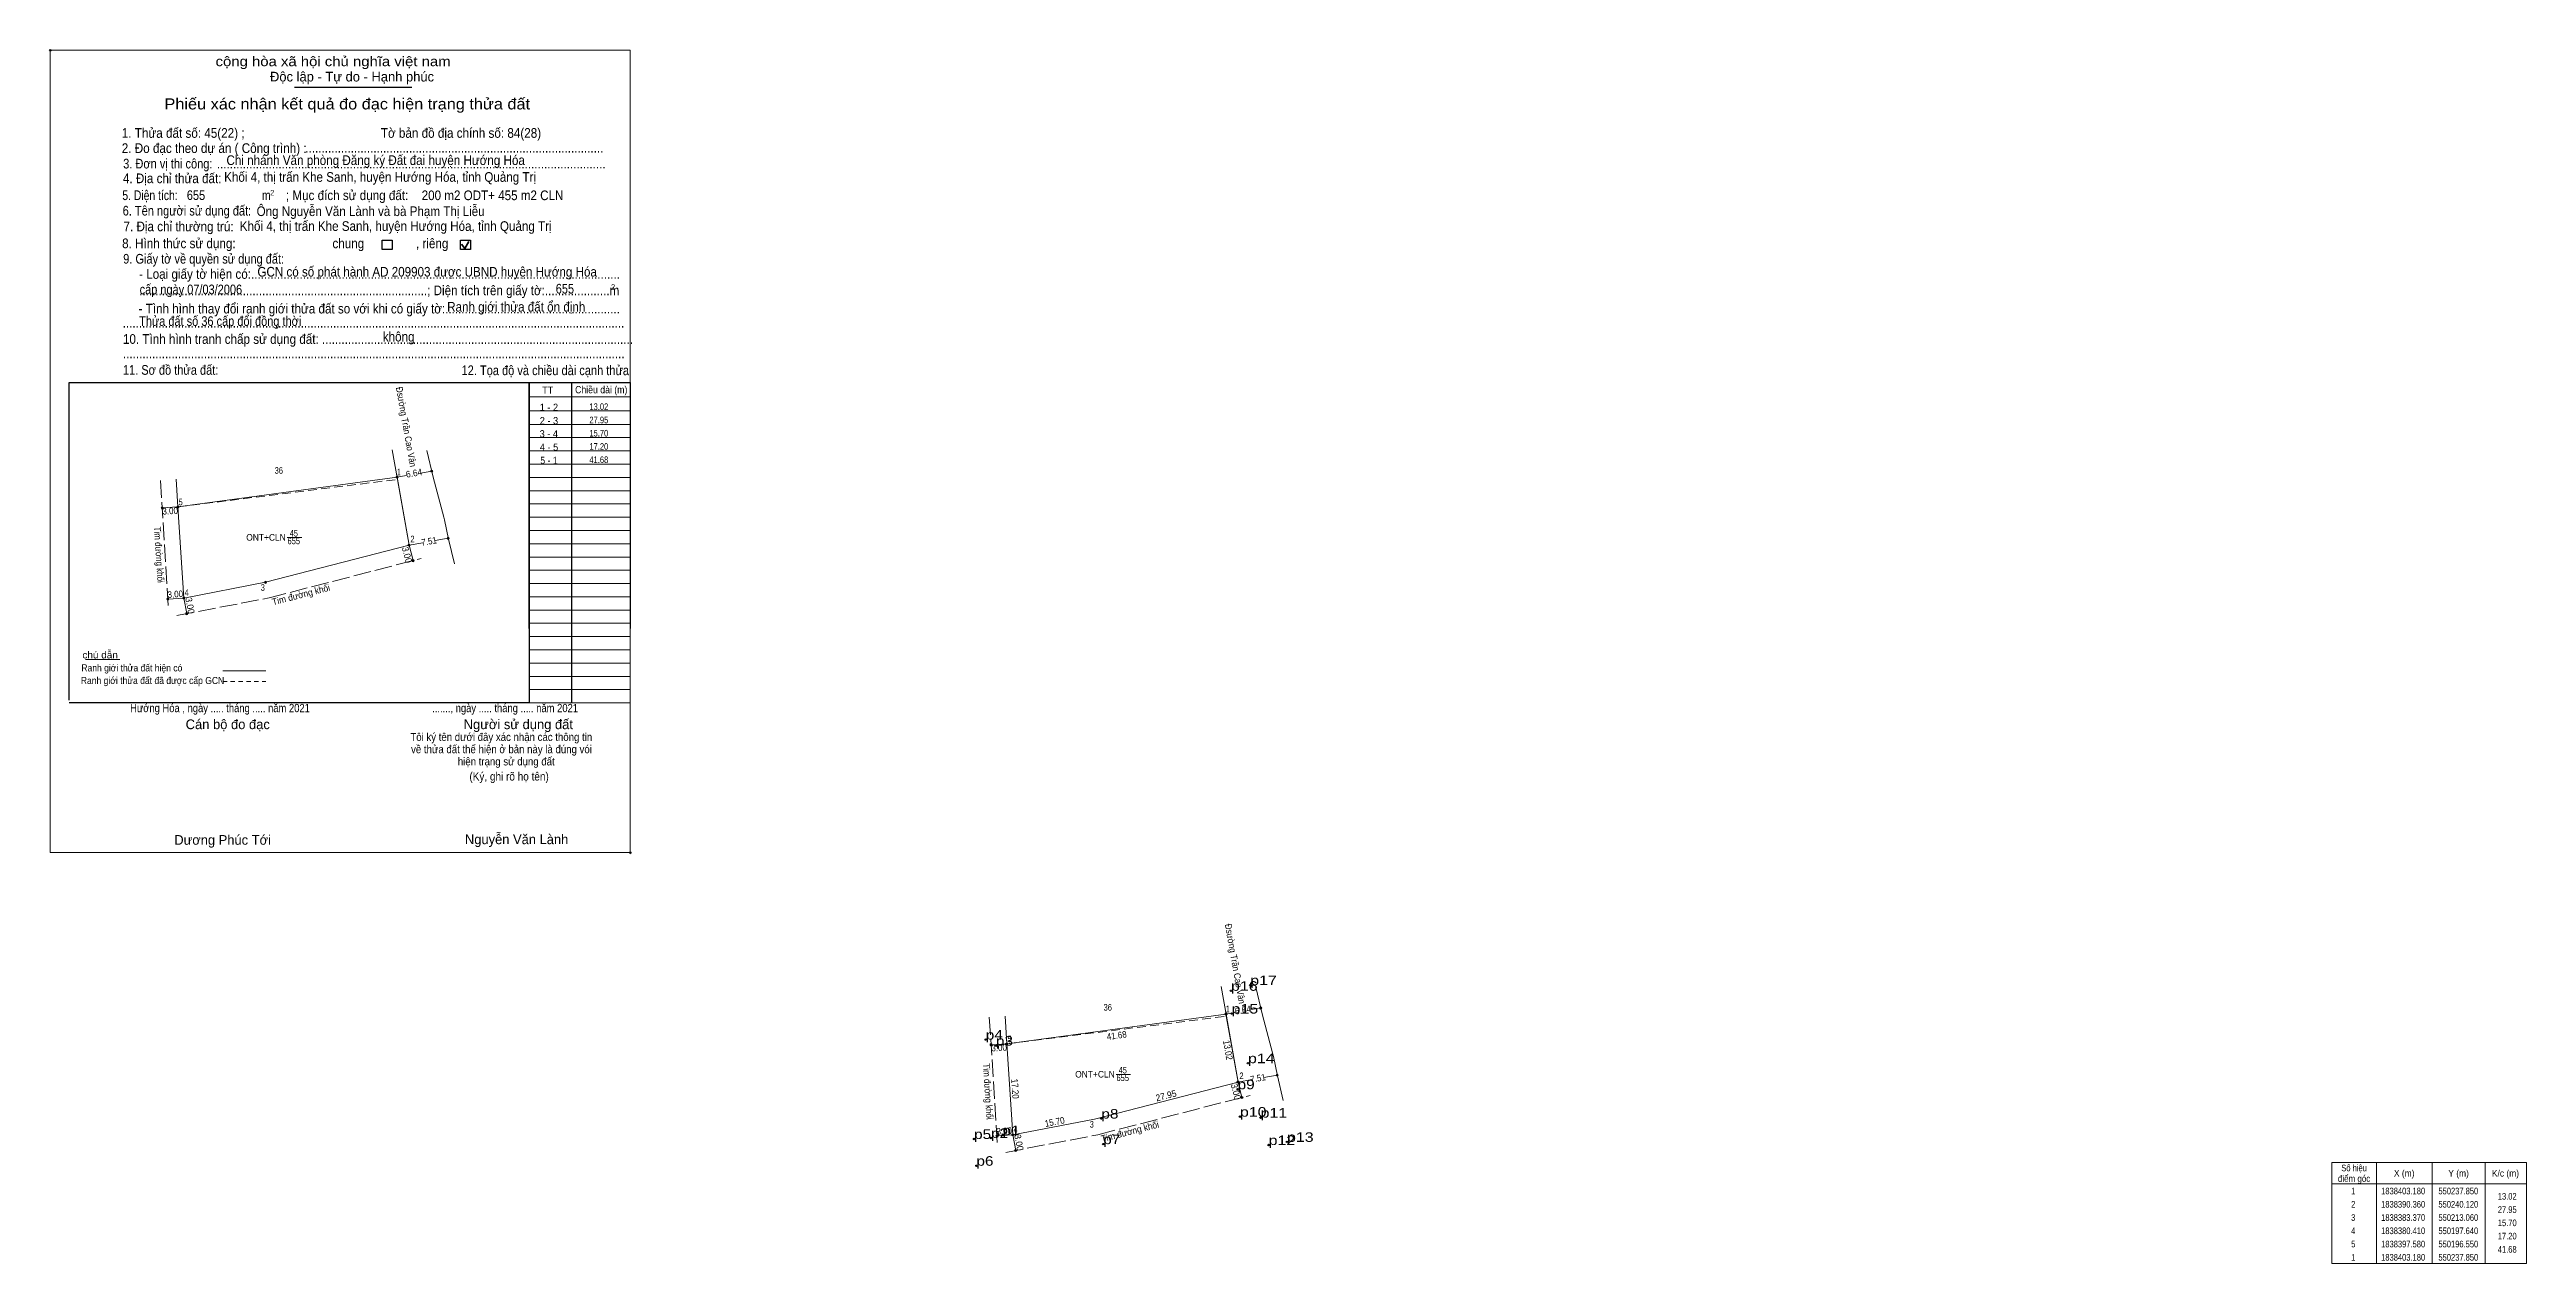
# Model space of a CAD drawing. Header units: metres. Extents: x 550016 to 550483, y 1838356 to 1838585.
import ezdxf
from ezdxf.enums import TextEntityAlignment as Align

# ---------------------------------------------------------------- set-up
doc = ezdxf.new("R2010")
doc.units = ezdxf.units.M
doc.header["$LTSCALE"] = 0.55
doc.header["$PDMODE"] = 32
doc.header["$PDSIZE"] = 0.275
for name, pattern in [('LONG_DASHED', [7.5, 6, -1.5]), ('MEDIUM_DASHED', [4.5, 3, -1.5]), ('SHORT_DASHED', [2.7, 1.5, -1.2])]:
    doc.linetypes.add(name, pattern=pattern)
for name, color, linetype, lineweight in [('1', 7, 'Continuous', 13), ('10', 7, 'Continuous', 13), ('17', 7, 'Continuous', 13), ('2', 7, 'Continuous', 25), ('23', 7, 'Continuous', 13), ('30', 7, 'Continuous', 13), ('36', 7, 'Continuous', 13), ('6', 7, 'Continuous', 13), ('63', 7, 'Continuous', 13)]:
    doc.layers.add(name, color=color, linetype=linetype, lineweight=lineweight)
doc.layers.add('12', color=7, linetype='Continuous')
doc.layers.add('7', color=7, linetype='Continuous')

msp = doc.modelspace()

# ---------------------------------------------------------------- hatches: boundary and pattern name
at = {"layer": '63'}
for points in [[(550088.29, 1838505.53, 1), (550087.89, 1838505.53, 1)], [(550081.75, 1838504.38, 1), (550081.35, 1838504.38, 1)], [(550037.46, 1838498.6, 1), (550037.06, 1838498.6, 1)], [(550040.44, 1838498.78, 1), (550040.04, 1838498.78, 1)], [(550084.02, 1838491.56, 1), (550083.62, 1838491.56, 1)], [(550091.41, 1838492.87, 1), (550091.01, 1838492.87, 1)], [(550084.77, 1838488.66, 1), (550084.37, 1838488.66, 1)], [(550041.54, 1838481.61, 1), (550041.14, 1838481.61, 1)], [(550056.96, 1838484.57, 1), (550056.56, 1838484.57, 1)], [(550038.55, 1838481.42, 1), (550038.15, 1838481.42, 1)], [(550042.1, 1838478.66, 1), (550041.7, 1838478.66, 1)], [(550238.05, 1838403.18, 1), (550237.65, 1838403.18, 1)], [(550244.59, 1838404.33, 1), (550244.19, 1838404.33, 1)], [(550196.74, 1838397.58, 1), (550196.34, 1838397.58, 1)], [(550193.76, 1838397.4, 1), (550193.36, 1838397.4, 1)], [(550240.32, 1838390.36, 1), (550239.92, 1838390.36, 1)], [(550247.71, 1838391.67, 1), (550247.31, 1838391.67, 1)], [(550241.07, 1838387.46, 1), (550240.67, 1838387.46, 1)], [(550194.85, 1838380.22, 1), (550194.45, 1838380.22, 1)], [(550197.84, 1838380.41, 1), (550197.44, 1838380.41, 1)], [(550198.4, 1838377.46, 1), (550198, 1838377.46, 1)]]:
    msp.add_hatch(color=256, dxfattribs=at).paths.add_polyline_path(points)

# ---------------------------------------------------------------- linework, layer by layer
at = {"layer": '1'}
for p, q in [((550088.09, 1838505.53), (550085.99, 1838505.16)), ((550040.24, 1838498.78), (550039.92, 1838504.01)), ((550081.55, 1838504.38), (550040.24, 1838498.78)), ((550083.27, 1838504.68), (550081.55, 1838504.38)), ((550086.41, 1838492.02), (550083.82, 1838491.56)), ((550091.21, 1838492.87), (550088.72, 1838492.43)), ((550196.54, 1838397.58), (550196.22, 1838402.81)), ((550237.85, 1838403.18), (550196.54, 1838397.58)), ((550239.57, 1838403.48), (550237.85, 1838403.18)), ((550244.39, 1838404.33), (550242.29, 1838403.96)), ((550242.71, 1838390.82), (550240.12, 1838390.36)), ((550247.51, 1838391.67), (550245.02, 1838391.23))]:
    msp.add_line(p, q, dxfattribs=at)
for points in [[(550081.55, 1838504.38), (550083.82, 1838491.56), (550056.76, 1838484.57), (550041.34, 1838481.61), (550040.25, 1838498.78)], [(550237.85, 1838403.18), (550240.12, 1838390.36), (550213.06, 1838383.37), (550197.64, 1838380.41), (550196.55, 1838397.58)]]:
    msp.add_lwpolyline(points, close=True, dxfattribs=at)
at = {"layer": '10'}
for points in [[(550087.15, 1838509.44), (550088.36, 1838504.41), (550090.4, 1838496.84)], [(550243.45, 1838408.24), (550244.66, 1838403.21), (550246.7, 1838395.64)]]:
    msp.add_lwpolyline(points, dxfattribs=at)
at = {"layer": '17'}
msp.add_line((550022.83, 1838470.04), (550029.28, 1838470.04), dxfattribs=at)
at = {"layer": '2'}
for p, q in [((550062.23, 1838577.92), (550084.34, 1838577.92)), ((550019.73, 1838522.26), (550106.48, 1838522.26)), ((550019.73, 1838462.33), (550019.73, 1838522.26)), ((550106.48, 1838522.26), (550106.48, 1838461.84)), ((550106.48, 1838461.84), (550019.73, 1838461.84))]:
    msp.add_line(p, q, dxfattribs=at)
at = {"layer": '2', "lineweight": 35}
for p, q in [((550093.73, 1838548.28), (550094.35, 1838547.47)), ((550094.35, 1838547.47), (550095.11, 1838548.83))]:
    msp.add_line(p, q, dxfattribs=at)
at = {"layer": '2', "lineweight": 13}
msp.add_lwpolyline([(550016.17, 1838584.86), (550125.53, 1838584.86), (550125.53, 1838433.61), (550016.17, 1838433.61)], close=True, dxfattribs=at)
at = {"layer": '2'}
for points in [[(550078.74, 1838549.06), (550080.62, 1838549.06), (550080.62, 1838547.31), (550078.74, 1838547.31)], [(550093.52, 1838549.06), (550095.4, 1838549.06), (550095.4, 1838547.31), (550093.52, 1838547.31)]]:
    msp.add_lwpolyline(points, close=True, dxfattribs=at)
for p in [(550016.17, 1838584.86), (550125.52, 1838433.61)]:
    msp.add_point(p, dxfattribs=at)
at = {"layer": '23'}
for p, q in [((550090.4, 1838496.84), (550090.52, 1838496.37)), ((550090.52, 1838496.37), (550091.24, 1838492.73)), ((550091.24, 1838492.73), (550092.36, 1838488.08)), ((550246.7, 1838395.64), (550246.82, 1838395.17)), ((550246.82, 1838395.17), (550247.54, 1838391.53)), ((550247.54, 1838391.53), (550248.66, 1838386.88))]:
    msp.add_line(p, q, dxfattribs=at)
at = {"layer": '30', "lineweight": 25}
for p, q in [((550106.48, 1838475.88), (550106.48, 1838522.26)), ((550114.44, 1838522.26), (550114.44, 1838461.84))]:
    msp.add_line(p, q, dxfattribs=at)
at = {"layer": '30'}
for p, q in [((550106.48, 1838519.53), (550125.53, 1838519.53)), ((550106.48, 1838516.88), (550125.53, 1838516.88)), ((550106.43, 1838514.33), (550125.48, 1838514.33)), ((550106.48, 1838511.84), (550125.53, 1838511.84)), ((550106.48, 1838509.34), (550125.53, 1838509.34)), ((550106.48, 1838506.84), (550125.53, 1838506.84)), ((550106.48, 1838504.34), (550125.53, 1838504.34)), ((550106.48, 1838501.84), (550125.53, 1838501.84)), ((550106.48, 1838499.34), (550125.53, 1838499.34)), ((550106.48, 1838496.84), (550125.53, 1838496.84)), ((550106.48, 1838494.34), (550125.53, 1838494.34)), ((550106.48, 1838491.84), (550125.53, 1838491.84)), ((550106.48, 1838489.34), (550125.53, 1838489.34)), ((550106.48, 1838486.84), (550125.53, 1838486.84)), ((550106.48, 1838484.34), (550125.53, 1838484.34)), ((550106.48, 1838481.84), (550125.53, 1838481.84)), ((550106.48, 1838479.34), (550125.53, 1838479.34)), ((550106.48, 1838476.84), (550125.53, 1838476.84)), ((550106.48, 1838474.34), (550125.53, 1838474.34)), ((550106.48, 1838471.84), (550125.53, 1838471.84)), ((550106.48, 1838471.83), (550125.53, 1838471.83)), ((550106.48, 1838469.34), (550125.53, 1838469.34)), ((550106.48, 1838466.84), (550125.53, 1838466.84)), ((550106.48, 1838464.34), (550125.53, 1838464.34)), ((550106.48, 1838461.84), (550125.53, 1838461.84))]:
    msp.add_line(p, q, dxfattribs=at)
at = {"layer": '30', "lineweight": 25}
msp.add_lwpolyline([(550106.48, 1838522.26), (550125.53, 1838522.26), (550125.53, 1838475.88)], dxfattribs=at)
at = {"layer": '36'}
for p, q in [((550080.64, 1838509.56), (550081.63, 1838503.97)), ((550081.63, 1838503.97), (550083.82, 1838491.56)), ((550041.34, 1838481.61), (550040.25, 1838498.78)), ((550236.94, 1838408.36), (550237.93, 1838402.77)), ((550237.93, 1838402.77), (550240.12, 1838390.36)), ((550197.64, 1838380.41), (550196.55, 1838397.58))]:
    msp.add_line(p, q, dxfattribs=at)
at = {"layer": '36', "linetype": 'LONG_DASHED'}
for p, q in [((550036.93, 1838503.78), (550037.26, 1838498.59)), ((550038.43, 1838480.17), (550037.26, 1838498.59)), ((550193.23, 1838402.58), (550193.56, 1838397.39)), ((550194.73, 1838378.97), (550193.56, 1838397.39))]:
    msp.add_line(p, q, dxfattribs=at)
at = {"layer": '36', "linetype": 'MEDIUM_DASHED'}
for p, q in [((550040.25, 1838498.78), (550081.63, 1838503.97)), ((550196.55, 1838397.58), (550237.93, 1838402.77))]:
    msp.add_line(p, q, dxfattribs=at)
at = {"layer": '36'}
for points in [[(550041.34, 1838481.61), (550056.76, 1838484.57), (550083.82, 1838491.56)], [(550197.64, 1838380.41), (550213.06, 1838383.37), (550240.12, 1838390.36)]]:
    msp.add_lwpolyline(points, dxfattribs=at)
at = {"layer": '36', "linetype": 'LONG_DASHED'}
for points in [[(550040.04, 1838478.3), (550057.42, 1838481.64), (550086.13, 1838489.06)], [(550196.34, 1838377.1), (550213.72, 1838380.44), (550242.43, 1838387.86)]]:
    msp.add_lwpolyline(points, dxfattribs=at)
at = {"layer": '6'}
msp.add_line((550048.69, 1838467.86), (550056.83, 1838467.86), dxfattribs=at)
at = {"layer": '6', "linetype": 'SHORT_DASHED'}
msp.add_line((550048.69, 1838465.87), (550056.83, 1838465.87), dxfattribs=at)
at = {"layer": '63'}
for p, q in [((550037.26, 1838498.6), (550040.25, 1838498.78)), ((550060.82, 1838493.01), (550063.58, 1838493.01)), ((550084.57, 1838488.66), (550083.82, 1838491.56)), ((550038.35, 1838481.42), (550041.34, 1838481.61)), ((550041.9, 1838478.66), (550041.34, 1838481.61)), ((550193.56, 1838397.4), (550196.55, 1838397.58)), ((550217.12, 1838391.81), (550219.88, 1838391.81)), ((550240.87, 1838387.46), (550240.12, 1838390.36)), ((550194.65, 1838380.22), (550197.64, 1838380.41)), ((550198.2, 1838377.46), (550197.64, 1838380.41)), ((550454.76, 1838375.17), (550454.76, 1838356.17)), ((550465.26, 1838375.17), (550465.26, 1838356.17)), ((550475.26, 1838375.17), (550475.26, 1838356.17)), ((550446.36, 1838371.17), (550483.06, 1838371.17))]:
    msp.add_line(p, q, dxfattribs=at)
msp.add_lwpolyline([(550446.36, 1838375.17), (550483.06, 1838375.17), (550483.06, 1838356.17), (550446.36, 1838356.17)], close=True, dxfattribs=at)
for centre in [(550088.09, 1838505.53), (550081.55, 1838504.38), (550037.26, 1838498.6), (550040.24, 1838498.78), (550083.82, 1838491.56), (550091.21, 1838492.87), (550084.57, 1838488.66), (550041.34, 1838481.61), (550056.76, 1838484.57), (550038.35, 1838481.42), (550041.9, 1838478.66), (550237.85, 1838403.18), (550244.39, 1838404.33), (550196.54, 1838397.58), (550193.56, 1838397.4), (550240.12, 1838390.36), (550247.51, 1838391.67), (550240.87, 1838387.46), (550194.65, 1838380.22), (550197.64, 1838380.41), (550198.2, 1838377.46)]:
    msp.add_circle(centre, 0.2, dxfattribs=at)
at = {"layer": '7'}
for p in [(550238.8, 1838407.57), (550242.43, 1838408.64), (550238.9, 1838403.28), (550192.56, 1838398.37), (550194.48, 1838397.23), (550242, 1838393.92), (550240.05, 1838389.01), (550240.48, 1838383.84), (550244.37, 1838383.66), (550190.36, 1838379.63), (550193.56, 1838379.82), (550195.73, 1838380.34), (550214.36, 1838383.48), (550249.36, 1838379.09), (550190.8, 1838374.59), (550214.71, 1838378.66), (550245.89, 1838378.49)]:
    msp.add_point(p, dxfattribs=at)

# ---------------------------------------------------------------- texts
at = {"layer": '1'}
for s, width, p in [('36', 0.85, (550059.26, 1838505.03)), ('ONT+CLN', 0.95, (550056.85, 1838492.41)), ('655', 0.85, (550062.085, 1838491.75)), ('45', 0.8, (550062.09, 1838493.18)), ('36', 0.85, (550215.56, 1838403.83)), ('45', 0.8, (550218.39, 1838391.98)), ('ONT+CLN', 0.95, (550213.15, 1838391.21)), ('655', 0.85, (550218.385, 1838390.55))]:
    msp.add_text(s, height=1.25, dxfattribs=dict(at, width=width)).set_placement(p, align=Align.CENTER)
at = {"layer": '10'}
for s, height, width, p in [('2 - 3', 1.364, 0.95, (550110.2, 1838514.35)), ('1 - 2', 1.364, 0.95, (550110.19, 1838516.88)), ('3 - 4', 1.364, 0.95, (550110.18, 1838511.88)), ('4 - 5', 1.364, 0.95, (550110.215, 1838509.36)), ('5 - 1', 1.36, 0.9, (550110.21, 1838506.88))]:
    msp.add_text(s, height=height, dxfattribs=dict(at, width=width)).set_placement(p, align=Align.CENTER)
at = {"layer": '12'}
for s, width, p in [('p16', 1.25, (550238.8, 1838407.57)), ('p17', 1.25, (550242.43, 1838408.64)), ('p15', 1.25, (550238.9, 1838403.28)), ('p4', 1.2, (550192.56, 1838398.37)), ('p3', 1.2, (550194.48, 1838397.23)), ('p14', 1.25, (550242, 1838393.92)), ('p9', 1.2, (550240.05, 1838389.01)), ('p8', 1.2, (550214.36, 1838383.48)), ('p10', 1.25, (550240.48, 1838383.84)), ('p11', 1.25, (550244.37, 1838383.66)), ('p5', 1.2, (550190.36, 1838379.63)), ('p2', 1.2, (550193.56, 1838379.82)), ('p1', 1.2, (550195.73, 1838380.34)), ('p7', 1.2, (550214.71, 1838378.66)), ('p12', 1.25, (550245.89, 1838378.49)), ('p13', 1.25, (550249.36, 1838379.09)), ('p6', 1.2, (550190.8, 1838374.59))]:
    msp.add_text(s, height=1.8, dxfattribs=dict(at, width=width)).set_placement(p)
at = {"layer": '2'}
for s, height, width, p in [('cộng hòa xã hội chủ nghĩa việt nam', 1.825, 1.15, (550047.34, 1838581.86)), ('2. Đo đạc theo dự án ( Công trình) : ', 1.827, 0.9, (550029.66, 1838565.5)), ('1. Thửa đất số: 45(22) ;                                          Tờ bản đồ địa chính số: 84(28)', 1.83, 0.9, (550029.66, 1838568.36)), ('............................................................................................', 1.827, 0.9, (550064.26, 1838565.56)), ('4. Địa chỉ thửa đất:', 1.827, 0.9, (550029.87, 1838559.81)), ('3. Đơn vị thi công:', 1.827, 0.85, (550029.92, 1838562.58)), ('........................................................................................................................', 1.827, 0.9, (550047.57, 1838562.58)), ('Khối 4, thị trấn Khe Sanh, huyện Hướng Hóa, tỉnh Quảng Trị', 1.82, 0.9, (550048.96, 1838560.07)), ('Chi nhánh Văn phòng Đăng ký Đất đai huyện Hướng Hóa', 1.825, 0.9, (550049.39, 1838563.23)), ('5. Diện tích:', 1.827, 0.8, (550029.76, 1838556.62)), ('655', 1.82, 0.85, (550041.92, 1838556.64)), ('m', 1.825, 0.8, (550056.08, 1838556.62)), ('2', 1.043, 0.8, (550057.64, 1838557.49)), ('; Mục đích sử dụng đất:', 1.825, 0.9, (550060.6, 1838556.62)), ('200 m2 ODT+ 455 m2 CLN', 1.82, 0.9, (550086.2, 1838556.61)), ('6. Tên người sử dụng đất:', 1.827, 0.85, (550029.82, 1838553.71)), ('7. Địa chỉ thường trú:', 1.827, 0.9, (550029.98, 1838550.74)), ('Khối 4, thị trấn Khe Sanh, huyện Hướng Hóa, tỉnh Quảng Trị', 1.82, 0.9, (550051.9, 1838550.81)), ('Ông Nguyễn Văn Lành và bà Phạm Thị Liễu', 1.82, 0.9, (550055.08, 1838553.61)), ('8. Hình thức sử dụng:', 1.827, 0.9, (550029.72, 1838547.55)), ('chung                , riêng', 1.825, 0.9, (550069.38, 1838547.55)), ('9. Giấy tờ về quyền sử dụng đất:', 1.827, 0.85, (550029.92, 1838544.64)), ('     - Loại giấy tờ hiện có:..................................................................................................................', 1.825, 0.9, (550029.87, 1838541.78)), ('GCN có số phát hành AD 209903 được UBND huyện Hướng Hóa ', 1.82, 0.9, (550055.23, 1838542.2)), ('cấp ngày 07/03/2006', 1.82, 0.85, (550033.02, 1838538.87)), ('     .........................................................................................; Diện tích trên giấy tờ:....................m', 1.825, 0.9, (550029.87, 1838538.69)), ('655', 1.82, 0.85, (550111.48, 1838539.01)), ('2', 1.043, 0.8, (550121.9, 1838539.72)), ('     - Tình hình thay đổi ranh giới thửa đất so với khi có giấy tờ:......................................................', 1.825, 0.9, (550029.77, 1838535.25)), ('Thửa đất số 36 cấp đổi đồng thời', 1.82, 0.85, (550032.92, 1838532.9)), ('Ranh giới thửa đất ổn định', 1.82, 0.9, (550091.01, 1838535.59)), ('...........................................................................................................................................................', 1.825, 0.9, (550029.82, 1838532.6)), ('10. Tình hình tranh chấp sử dụng đất: ................................................................................................', 1.827, 0.9, (550029.87, 1838529.52)), ('không', 1.825, 0.9, (550078.87, 1838529.96)), ('11. Sơ đồ thửa đất:', 1.827, 0.85, (550029.87, 1838523.69)), ('...........................................................................................................................................................', 1.825, 0.9, (550029.87, 1838526.82)), ('12. Tọa độ và chiều dài cạnh thửa', 1.83, 0.85, (550093.72, 1838523.62)), ('Hướng Hóa , ngày ..... tháng ..... năm 2021', 1.56, 0.85, (550031.23, 1838460.09)), ('......., ngày ..... tháng ..... năm 2021', 1.56, 0.85, (550088.18, 1838460.09)), ('(Ký, ghi rõ họ tên)', 1.565, 0.9, (550095.2, 1838447.2))]:
    msp.add_text(s, height=height, dxfattribs=dict(at, width=width)).set_placement(p)
for s, height, p in [('Độc lập - Tự do - Hạnh phúc', 1.825, (550057.6, 1838578.98)), ('Cán bộ đo đạc', 1.825, (550041.7, 1838456.89)), ('Người sử dụng đất', 1.825, (550094.12, 1838456.89)), ('Dương Phúc Tới', 1.82, (550039.56, 1838435.1)), ('Nguyễn Văn Lành', 1.82, (550094.36, 1838435.21))]:
    msp.add_text(s, height=height, dxfattribs=at).set_placement(p)
for s, height, width, p in [('Phiếu xác nhận kết quả đo đạc hiện trạng thửa đất', 2.086, 1.1, (550072.17, 1838573.71)), ('Tôi ký tên dưới đây xác nhận các thông tin', 1.508, 0.9, (550101.21, 1838454.66)), ('về thửa đất thể hiện ở bản này là đúng vói', 1.508, 0.9, (550101.245, 1838452.35)), ('hiện trạng sử dụng đất', 1.508, 0.9, (550102.15, 1838450.05))]:
    msp.add_text(s, height=height, dxfattribs=dict(at, width=width)).set_placement(p, align=Align.CENTER)
msp.add_text('.', height=0.5216, dxfattribs=at).set_placement((550125.5061, 1838433.32), align=Align.CENTER)
at = {"layer": '30'}
for s, height, width, p in [('TT', 1.36, 0.95, (550108.92, 1838520.12)), ('Chiều dài (m)', 1.364, 0.9, (550115.13, 1838520.2))]:
    msp.add_text(s, height=height, dxfattribs=dict(at, width=width)).set_placement(p)
at = {"layer": '6'}
for s, height, width, p in [('Ranh giới thửa đất hiện có ', 1.337, 0.9, (550022.03, 1838467.77)), ('chú dẫn', 1.337, 1.05, (550022.23, 1838470.22)), ('Ranh giới thửa đất đã được cấp GCN', 1.34, 0.9, (550021.93, 1838465.39))]:
    msp.add_text(s, height=height, dxfattribs=dict(at, width=width)).set_placement(p)
at = {"layer": '63'}
for s, rotation, width, p in [('Đsường Trần Cao Vân', 280.041, 0.9, (550082.6672, 1838513.764)), ('6.64', 9.973, 0.95, (550084.8618, 1838504.5323)), ('3.00', 3.445, 0.9, (550038.8124, 1838497.4068)), ('Tim đường khối', 273.632, 0.9, (550036.0636, 1838489.7446)), ('3.00', 284.5, 0.95, (550082.8314, 1838489.5965)), ('7.51', 10.052, 0.9, (550087.7009, 1838491.6819)), ('3.00', 3.636, 0.9, (550039.7804, 1838481.7115)), ('Tim đường khối', 14.484, 0.95, (550063.5987, 1838481.6281)), ('3.00', 280.749, 0.95, (550041.9035, 1838480.0566)), ('Đsường Trần Cao Vân', 280.041, 0.9, (550238.9672, 1838412.564)), ('6.64', 9.973, 0.95, (550241.1618, 1838403.3323)), ('41.68', 7.722, 0.9, (550217.331, 1838398.5323)), ('13.02', 280.041, 0.9, (550237.6048, 1838396.279)), ('Tim đường khối', 273.632, 0.9, (550192.3639, 1838388.5396)), ('3.00', 3.445, 0.9, (550195.1124, 1838396.2068)), ('17.20', 273.632, 0.9, (550197.4775, 1838389.0596)), ('27.95', 14.484, 0.95, (550226.7087, 1838387.1979)), ('3.00', 284.5, 0.95, (550239.1314, 1838388.3965)), ('7.51', 10.052, 0.9, (550244.0009, 1838390.4819)), ('15.70', 10.866, 0.9, (550205.6722, 1838382.2451)), ('3.00', 3.636, 0.9, (550196.0804, 1838380.5115)), ('3.00', 280.749, 0.95, (550198.2035, 1838378.8566)), ('Tim đường khối', 14.484, 0.95, (550219.8987, 1838380.4281))]:
    msp.add_text(s, height=1.25, rotation=rotation, dxfattribs=dict(at, width=width)).set_placement(p, align=Align.CENTER)
for s, width, p in [('27.95', 0.85, (550121.38, 1838514.55)), ('13.02', 0.85, (550121.38, 1838517.05)), ('15.70', 0.85, (550121.38, 1838512.05)), ('17.20', 0.85, (550121.38, 1838509.55)), (' 1', 0.75, (550082.27, 1838504.72)), ('41.68', 0.85, (550121.38, 1838507.05)), (' 5', 0.8, (550041.14, 1838499.08)), (' 2', 0.85, (550084.87, 1838492.11)), (' 4', 0.85, (550042.28, 1838481.99)), (' 3', 0.8, (550056.63, 1838482.97)), (' 1', 0.75, (550238.57, 1838403.52)), (' 5', 0.8, (550197.44, 1838397.88)), (' 2', 0.85, (550241.17, 1838390.91)), (' 4', 0.85, (550198.58, 1838380.79)), (' 3', 0.8, (550212.93, 1838381.77)), ('27.95', 0.85, (550481.21, 1838365.7)), ('13.02', 0.85, (550481.21, 1838368.2)), ('15.70', 0.85, (550481.21, 1838363.2)), ('17.20', 0.85, (550481.21, 1838360.7)), ('41.68', 0.85, (550481.21, 1838358.2))]:
    msp.add_text(s, height=1.25, dxfattribs=dict(at, width=width)).set_placement(p, align=Align.RIGHT)
for s, width, p in [('Số hiệu', 0.85, (550450.56, 1838373.55)), ('điểm góc', 0.9, (550450.56, 1838371.55)), (' 1', 0.75, (550450.21, 1838369.2)), ('1838403.180', 0.85, (550459.81, 1838369.2)), ('X (m)', 0.95, (550460.01, 1838372.55)), ('550237.850', 0.85, (550470.21, 1838369.2)), ('Y (m)', 0.95, (550470.265, 1838372.55)), ('K/c (m)', 0.95, (550479.105, 1838372.55)), (' 3', 0.8, (550450.205, 1838364.2)), (' 2', 0.85, (550450.215, 1838366.7)), ('1838390.360', 0.85, (550459.81, 1838366.7)), ('1838383.370', 0.85, (550459.81, 1838364.2)), ('550240.120', 0.85, (550470.21, 1838366.7)), ('550213.060', 0.85, (550470.21, 1838364.2)), (' 4', 0.85, (550450.21, 1838361.7)), (' 5', 0.8, (550450.215, 1838359.2)), ('1838380.410', 0.85, (550459.81, 1838361.7)), ('1838397.580', 0.85, (550459.81, 1838359.2)), ('550197.640', 0.85, (550470.21, 1838361.7)), ('550196.550', 0.85, (550470.21, 1838359.2)), (' 1', 0.75, (550450.21, 1838356.7)), ('1838403.180', 0.85, (550459.81, 1838356.7)), ('550237.850', 0.85, (550470.21, 1838356.7))]:
    msp.add_text(s, height=1.25, dxfattribs=dict(at, width=width)).set_placement(p, align=Align.CENTER)

doc.saveas('drawing.dxf')
